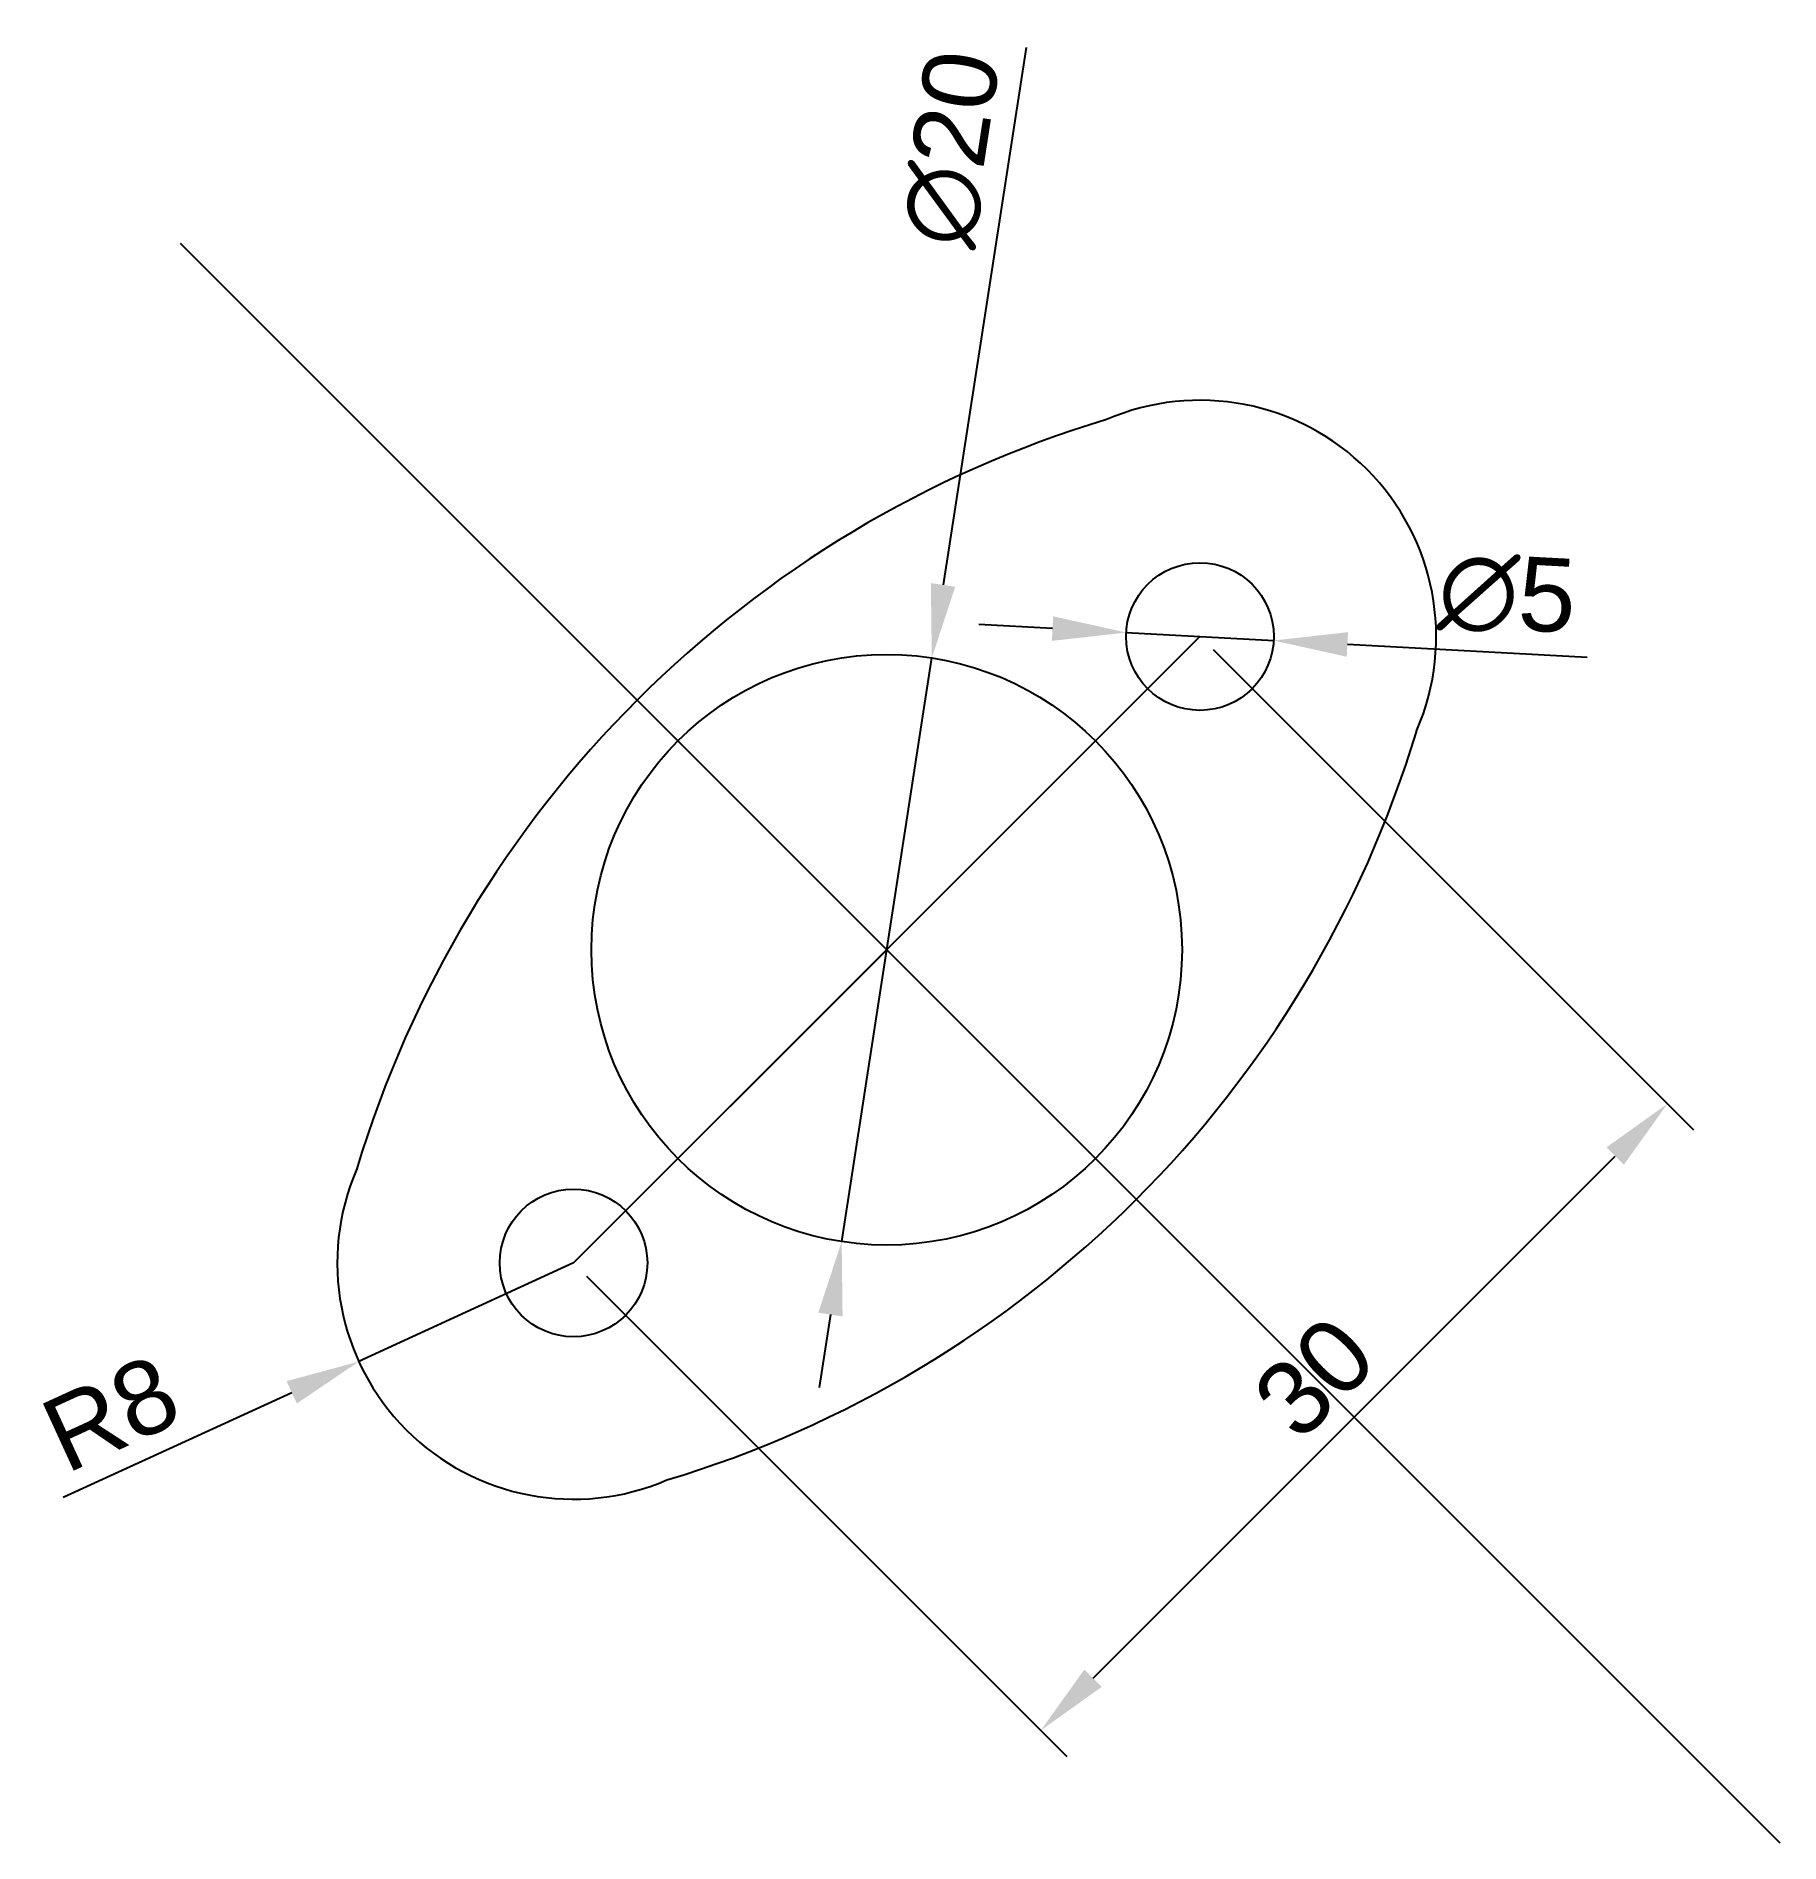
# Model space of a CAD drawing. Header units: millimetres. Extents: x 56.5 to 115.5, y 66.2 to 127.4.
import ezdxf

# ---------------------------------------------------------------- set-up
doc = ezdxf.new("R2010")
doc.units = ezdxf.units.MM
doc.layers.add('AUX', color=253, linetype='Continuous')
doc.styles.get("Standard").update_dxf_attribs({"font": 'arial.ttf'})
doc.dimstyles.new('ISO-25', dxfattribs={"dimtxt": 2.5, "dimasz": 2.5, "dimexe": 1.25, "dimexo": 0.625, "dimtad": 1, "dimtxsty": 'Standard', "dimcen": 2.5, "dimadec": 0, "dimazin": 0, "dimtfac": 1, "dimtmove": 0, "dimatfit": 3, "dimfxl": 1, "dimarcsym": 0})

# ---------------------------------------------------------------- blocks, each defined once
blk = doc.blocks.new('*D1')
at = {"layer": 'AUX', "color": 0, "lineweight": -2, "transparency": 16777216}
for p, q in [((90.876, 107.325), (88.38, 107.46)), ((93.373, 107.191), (98.365, 106.921)), ((108.977, 106.349), (100.862, 106.787))]:
    blk.add_line(p, q, dxfattribs=at)
at = {"layer": 'AUX', "color": 0, "transparency": 16777216}
for points in [[(90.899, 107.741), (90.854, 106.909), (93.373, 107.191)], [(100.884, 107.203), (100.839, 106.371), (98.365, 106.921)]]:
    blk.add_solid(points, dxfattribs=at)
at = {"layer": 'Defpoints', "color": 0, "transparency": 16777216}
for p in [(93.373, 107.191), (98.365, 106.921)]:
    blk.add_point(p, dxfattribs=at)
at = {"layer": 'AUX', "color": 0, "transparency": 16777216, "insert": (106.274, 108.469), "char_height": 2.5, "attachment_point": 5, "rotation": 356.9115}
blk.add_mtext('∅5', dxfattribs=at)
blk = doc.blocks.new('*D2')
at = {"color": 0, "lineweight": -2, "transparency": 16777216}
for p, q in [((74.656, 85.843), (67.386, 82.504)), ((57.379, 77.91), (65.114, 81.461))]:
    blk.add_line(p, q, dxfattribs=at)
at = {"color": 0, "transparency": 16777216}
blk.add_solid([(64.94, 81.84), (65.287, 81.083), (67.386, 82.504)], dxfattribs=at)
at = {"layer": 'Defpoints', "color": 0, "transparency": 16777216}
for p in [(74.656, 85.843), (67.386, 82.504)]:
    blk.add_point(p, dxfattribs=at)
at = {"color": 0, "transparency": 16777216, "insert": (58.988, 80.741), "char_height": 2.5, "attachment_point": 5, "rotation": 24.66389}
blk.add_mtext('R8', dxfattribs=at)
blk = doc.blocks.new('*D3')
at = {"layer": 'AUX', "color": 0, "lineweight": -2, "transparency": 16777216}
for p, q in [((89.979, 127.007), (87.169, 108.803)), ((83.737, 86.566), (86.788, 106.332)), ((83.355, 84.096), (82.974, 81.625))]:
    blk.add_line(p, q, dxfattribs=at)
at = {"layer": 'AUX', "color": 0, "transparency": 16777216}
for points in [[(86.757, 108.867), (87.581, 108.74), (86.788, 106.332)], [(82.944, 84.159), (83.767, 84.032), (83.737, 86.566)]]:
    blk.add_solid(points, dxfattribs=at)
at = {"layer": 'Defpoints', "color": 0, "transparency": 16777216}
for p in [(86.788, 106.332), (83.737, 86.566)]:
    blk.add_point(p, dxfattribs=at)
at = {"layer": 'AUX', "color": 0, "transparency": 16777216, "insert": (87.456, 123.581), "char_height": 2.5, "attachment_point": 5, "rotation": 81.22505}
blk.add_mtext('∅20', dxfattribs=at)
blk = doc.blocks.new('*D4')
at = {"layer": 'AUX', "color": 0, "lineweight": -2, "transparency": 16777216}
for p, q in [((96.311, 106.614), (112.579, 90.346)), ((92.25, 71.784), (109.928, 89.462)), ((75.098, 85.401), (91.366, 69.133))]:
    blk.add_line(p, q, dxfattribs=at)
at = {"layer": 'AUX', "color": 0, "transparency": 16777216}
for points in [[(109.633, 89.756), (110.222, 89.167), (111.695, 91.23)], [(91.955, 72.079), (92.545, 71.49), (90.482, 70.016)]]:
    blk.add_solid(points, dxfattribs=at)
at = {"layer": 'Defpoints', "color": 0, "transparency": 16777216}
for p in [(95.869, 107.056), (111.695, 91.23), (74.656, 85.843)]:
    blk.add_point(p, dxfattribs=at)
at = {"layer": 'AUX', "color": 0, "transparency": 16777216, "insert": (99.744, 81.968), "char_height": 2.5, "attachment_point": 5, "rotation": 45}
blk.add_mtext('30', dxfattribs=at)

msp = doc.modelspace()

# ---------------------------------------------------------------- linework, layer by layer
for centre, radius in [((95.869, 107.056), 2.5), ((85.262, 96.449), 10), ((74.656, 85.843), 2.5)]:
    msp.add_circle(centre, radius)
for centre, radius, start, end in [((95.869, 107.056), 8, 336.62809, 113.27963), ((103.633, 78.078), 37.934, 106.74312, 163.22041), ((66.891, 114.821), 37.934, 286.74312, 343.15512), ((100.054, 104.73), 3.27, 343.9837, 344.97276), ((74.656, 85.843), 8, 156.5352, 293.29309)]:
    msp.add_arc(centre, radius, start, end)
at = {"layer": 'AUX'}
for p, q in [((115.506, 66.206), (61.345, 120.367)), ((74.656, 85.843), (95.869, 107.056)), ((74.656, 85.843), (85.262, 96.449)), ((85.262, 96.449), (115.506, 66.206))]:
    msp.add_line(p, q, dxfattribs=at)

# ---------------------------------------------------------------- dimensions: what is measured, and where the dimension line sits
dim = msp.add_radius_dim(center=(74.656, 85.843), mpoint=(67.386, 82.504), dimstyle='ISO-25')
dim.commit()
dim.dimension.update_dxf_attribs({"geometry": '*D2', "text_midpoint": (59.781, 79.013), "dimtype": 164})
dim = msp.add_diameter_dim_2p(p1=(83.737, 86.566), p2=(86.788, 106.332), dimstyle='ISO-25', dxfattribs=at)
dim.commit()
dim.dimension.update_dxf_attribs({"geometry": '*D3', "text_midpoint": (89.404, 123.28), "dimtype": 163})
dim = msp.add_diameter_dim_2p(p1=(93.373, 107.191), p2=(98.365, 106.921), dimstyle='ISO-25', dxfattribs=at)
dim.commit()
dim.dimension.update_dxf_attribs({"geometry": '*D1', "text_midpoint": (106.274, 108.469)})
dim = msp.add_aligned_dim(p1=(74.656, 85.843), p2=(95.869, 107.056), distance=-22.382, dimstyle='ISO-25', dxfattribs=at)
dim.commit()
dim.dimension.update_dxf_attribs({"geometry": '*D4', "text_midpoint": (99.744, 81.968)})

doc.saveas('drawing.dxf')
